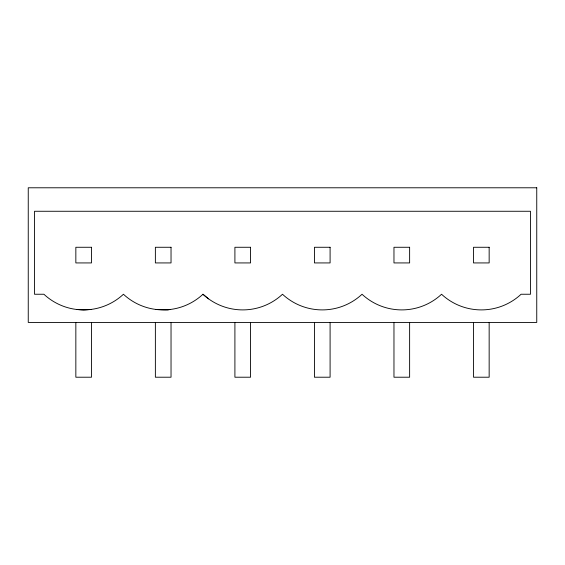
<?xml version="1.0" encoding="UTF-8"?>
<svg xmlns="http://www.w3.org/2000/svg" width="565" height="565" viewBox="0 0 565 565"><rect width="100%" height="100%" fill="white"/><g stroke="black" fill="none" stroke-linecap="round" stroke-linejoin="round"><path stroke-width="0.85" d="M170.475 309.443L167.897 309.895L155.926 309.443M90.944 309.443L83.669 309.895L76.395 309.443M202.969 294.245A58.329 58.329 0 0 0 282.5 294.245A58.329 58.329 0 0 0 362.031 294.245A58.329 58.329 0 0 0 441.562 294.245A58.329 58.329 0 0 0 521.092 294.245L530.486 294.245L530.486 211.268L34.514 211.268L34.514 294.245L43.908 294.245A58.329 58.329 0 0 0 123.438 294.245A58.329 58.329 0 0 0 202.969 294.245L208.598 298.871M489.156 322.424L489.156 377.215L473.498 377.215L473.498 322.424M409.625 322.424L409.625 377.215L393.967 377.215L393.967 322.424M330.094 322.424L330.094 377.215L314.437 377.215L314.437 322.424M250.563 322.424L250.563 377.215L234.906 377.215L234.906 322.424M171.033 322.424L171.033 377.215L155.375 377.215L155.375 322.424M91.502 322.424L91.502 377.215L75.844 377.215L75.844 322.424M536.75 187.785L28.25 187.785L28.25 322.424L536.75 322.424L536.75 187.785M91.502 247.272L75.844 247.272L75.844 262.93L91.502 262.93L91.502 247.272M171.033 247.272L155.375 247.272L155.375 262.93L171.033 262.93L171.033 247.272M250.563 247.272L234.906 247.272L234.906 262.93L250.563 262.93L250.563 247.272M330.094 247.272L314.437 247.272L314.437 262.93L330.094 262.93L330.094 247.272M409.625 247.272L393.967 247.272L393.967 262.93L409.625 262.93L409.625 247.272M489.156 247.272L473.498 247.272L473.498 262.93L489.156 262.93L489.156 247.272"/></g></svg>
